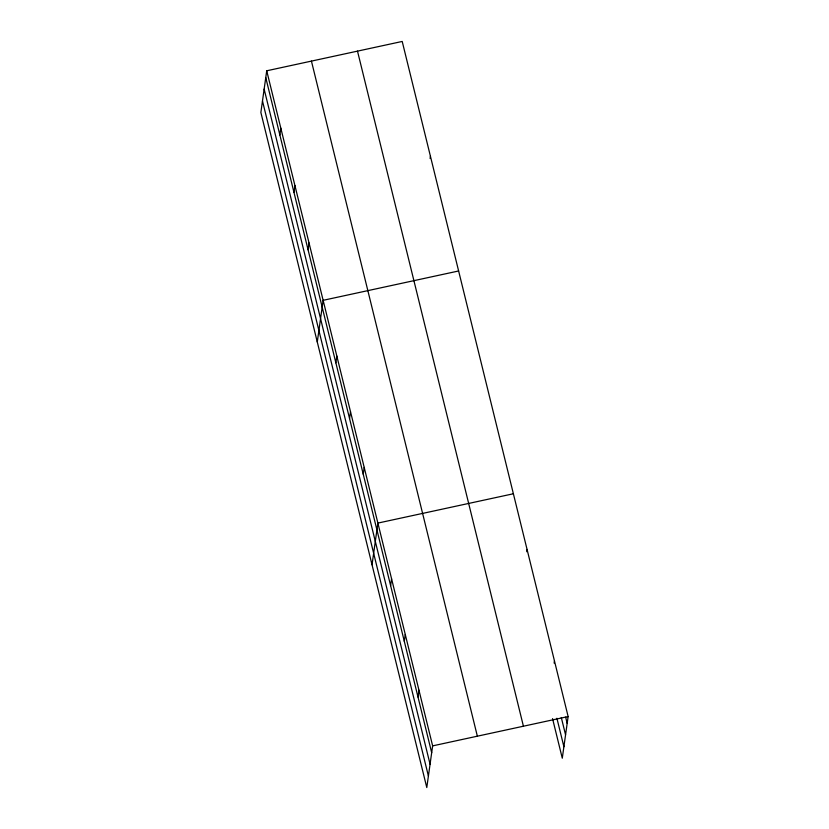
<?xml version="1.0" encoding="UTF-8"?>
<svg xmlns="http://www.w3.org/2000/svg" width="829" height="829" viewBox="0 0 829 829"><rect width="100%" height="100%" fill="white"/><g stroke="black" fill="none" stroke-linecap="round" stroke-linejoin="round"><path stroke-width="1.24" d="M266.72 70.786L260.866 112.464L426.79 787.55L432.645 745.872L266.72 70.786L402.21 41.45L568.134 716.536L562.28 758.214L552.549 718.608M279.86 134.992L280.824 128.163M293.963 192.369L294.927 185.551M308.067 249.757L309.03 242.928M317.279 341.994L323.134 300.316L458.624 270.979M335.859 362.833L336.823 356.004M349.548 418.531L350.512 411.702M363.237 474.219L364.2 467.401M372.034 564.767L377.889 523.089L513.379 493.763M430.106 158.484L430.417 156.215M390.614 585.606L391.578 578.787M404.303 641.304L405.267 634.486M417.992 697.002L418.956 690.174M526.757 551.731L527.068 549.451M554.135 663.117L554.446 660.837M432.645 745.872L568.134 716.536M565.658 717.168L567.181 723.365M561.306 717.531L565.565 734.867M556.901 718.246L563.896 746.711M357.496 51.129L523.42 726.214M311.435 61.108L477.359 736.193M265.757 77.605L431.681 752.691M264.14 89.107L430.064 764.193M262.482 100.962L428.406 776.048"/></g></svg>
